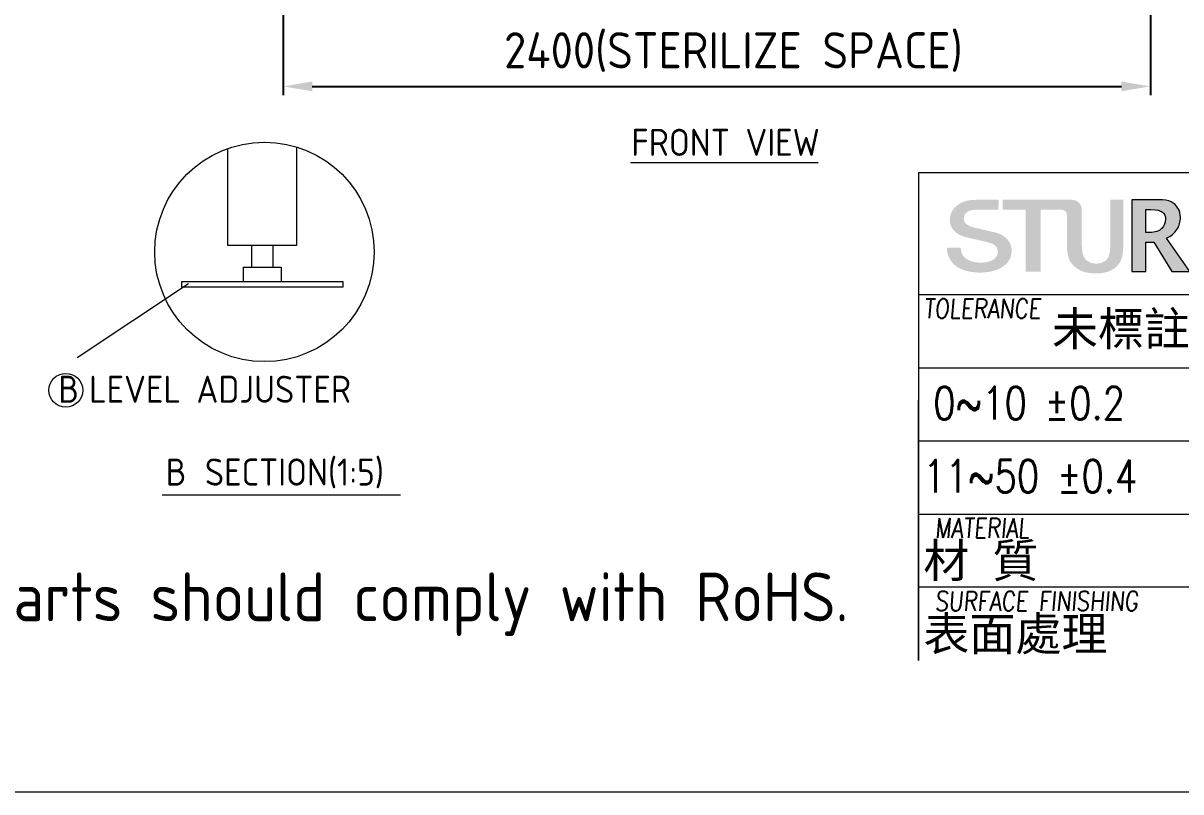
# Model space of a CAD drawing. Header units: millimetres. Extents: x -405943 to 28743, y -35383 to 20033.
# Drawn here: x 20096 to 23300, y 120 to 2247 of the extents above; entities that cross this region are included whole.
import ezdxf

# ---------------------------------------------------------------- set-up
doc = ezdxf.new("R2010")
doc.units = ezdxf.units.MM
doc.layers.get('0').update_dxf_attribs({"lineweight": 15})
doc.layers.add('D', color=3, linetype='Continuous', lineweight=13)
doc.layers.add('F', color=7, linetype='Continuous', lineweight=15)
doc.styles.get("Standard").update_dxf_attribs({"font": 'KAIU.TTF'})
doc.styles.add('STU25', font='isocp2.shx')
doc.styles.add('Text', font='romans.shx', dxfattribs={"width": 0.8, "oblique": 10})
doc.dimstyles.new('STU25', dxfattribs={"dimscale": 40, "dimtxt": 2.5, "dimasz": 2, "dimexe": 0.6, "dimexo": 1, "dimgap": 1, "dimtad": 1, "dimdsep": 46, "dimtxsty": 'STU25', "dimcen": 2, "dimazin": 2, "dimtfac": 1, "dimtmove": 0, "dimatfit": 3, "dimfxl": 0, "dimtolj": 1, "dimtzin": 0, "dimarcsym": 0})

# ---------------------------------------------------------------- blocks, each defined once
blk = doc.blocks.new('*D11')
at = {"layer": 'D', "color": 0, "lineweight": -2}
for p, q in [((20815.8, 2801.4), (20815.8, 2048.4)), ((23215.8, 2801.4), (23215.8, 2048.4)), ((20895.8, 2072.4), (23135.8, 2072.4))]:
    blk.add_line(p, q, dxfattribs=at)
at = {"layer": 'D', "color": 0}
for points in [[(20895.8, 2085.8), (20895.8, 2059.1), (20815.8, 2072.4)], [(23135.8, 2059.1), (23135.8, 2085.8), (23215.8, 2072.4)]]:
    blk.add_solid(points, dxfattribs=at)
at = {"layer": 'Defpoints', "color": 0}
for p in [(20815.8, 2841.4), (23215.8, 2841.4), (23215.8, 2072.4)]:
    blk.add_point(p, dxfattribs=at)
at = {"layer": 'D', "color": 0, "insert": (22061.7, 2167.4), "char_height": 100, "attachment_point": 5, "style": 'STU25'}
blk.add_mtext('\\A1;2400(STERILIZE SPACE)', dxfattribs=at)
blk = doc.blocks.new('新駿LOGO')
at = {"layer": 'F'}
h = blk.add_hatch(color=256, dxfattribs=at)
edge = h.paths.add_edge_path()
edge.add_spline(control_points=[(-529.051, -442.142), (-529.051, -442.306), (-529.019, -442.447), (-528.955, -442.564), (-528.891, -442.681), (-528.802, -442.776), (-528.688, -442.851), (-528.574, -442.925), (-528.443, -442.98), (-528.294, -443.014), (-528.146, -443.048), (-527.986, -443.065), (-527.812, -443.065), (-527.625, -443.065), (-527.465, -443.046), (-527.333, -443.008), (-527.2, -442.969), (-527.093, -442.92), (-527.011, -442.86), (-526.929, -442.799), (-526.87, -442.73), (-526.833, -442.652), (-526.797, -442.573), (-526.778, -442.494), (-526.778, -442.413), (-526.778, -442.248), (-526.821, -442.126), (-526.905, -442.048), (-526.99, -441.97), (-527.082, -441.914), (-527.182, -441.882), (-527.356, -441.826), (-527.558, -441.773), (-527.788, -441.722), (-528.018, -441.672), (-528.302, -441.606), (-528.64, -441.526), (-528.85, -441.478), (-529.024, -441.415), (-529.164, -441.336), (-529.303, -441.257), (-529.413, -441.17), (-529.495, -441.074), (-529.578, -440.977), (-529.636, -440.874), (-529.67, -440.766), (-529.704, -440.657), (-529.721, -440.546), (-529.721, -440.434), (-529.721, -440.216), (-529.67, -440.028), (-529.567, -439.869), (-529.464, -439.71), (-529.329, -439.579), (-529.16, -439.474), (-528.991, -439.37), (-528.855, -439.306), (-528.64, -439.256), (-528.426, -439.205), (-528.133, -439.204), (-527.915, -439.204), (-527.659, -439.204), (-526.729, -439.204), (-526.729, -439.204), (-526.729, -439.204), (-526.732, -439.805), (-526.732, -439.805), (-526.732, -439.805), (-528.141, -439.796), (-528.282, -439.825), (-528.386, -439.847), (-528.478, -439.858), (-528.565, -439.9), (-528.651, -439.942), (-528.723, -439.999), (-528.78, -440.072), (-528.837, -440.144), (-528.866, -440.235), (-528.866, -440.343), (-528.866, -440.496), (-528.812, -440.616), (-528.705, -440.702), (-528.598, -440.789), (-528.458, -440.854), (-528.284, -440.898), (-528.266, -440.902), (-528.194, -440.919), (-528.069, -440.95), (-527.943, -440.98), (-527.803, -441.013), (-527.648, -441.049), (-527.493, -441.086), (-527.341, -441.121), (-527.193, -441.155), (-527.044, -441.189), (-526.938, -441.214), (-526.874, -441.231), (-526.715, -441.275), (-526.576, -441.335), (-526.457, -441.411), (-526.338, -441.488), (-526.239, -441.575), (-526.159, -441.674), (-526.079, -441.773), (-526.02, -441.878), (-525.981, -441.991), (-525.943, -442.103), (-525.923, -442.216), (-525.923, -442.329), (-525.923, -442.57), (-525.979, -442.776), (-526.091, -442.947), (-526.203, -443.118), (-526.349, -443.258), (-526.532, -443.366), (-526.715, -443.476), (-526.922, -443.555), (-527.155, -443.605), (-527.388, -443.655), (-527.625, -443.681), (-527.867, -443.681), (-528.145, -443.681), (-528.408, -443.65), (-528.653, -443.59), (-528.9, -443.53), (-529.115, -443.437), (-529.297, -443.313), (-529.48, -443.188), (-529.626, -443.028), (-529.735, -442.833), (-529.845, -442.637), (-529.902, -442.407), (-529.906, -442.142), (-529.906, -442.142), (-529.051, -442.142), (-529.051, -442.142)], knot_values=[0, 0, 0, 0, 1, 1, 1, 2, 2, 2, 3, 3, 3, 4, 4, 4, 5, 5, 5, 6, 6, 6, 7, 7, 7, 8, 8, 8, 9, 9, 9, 10, 10, 10, 11, 11, 11, 12, 12, 12, 13, 13, 13, 14, 14, 14, 15, 15, 15, 16, 16, 16, 17, 17, 17, 18, 18, 18, 19, 19, 19, 20, 20, 20, 21, 21, 21, 22, 22, 22, 23, 23, 23, 24, 24, 24, 25, 25, 25, 26, 26, 26, 27, 27, 27, 28, 28, 28, 29, 29, 29, 30, 30, 30, 31, 31, 31, 32, 32, 32, 33, 33, 33, 34, 34, 34, 35, 35, 35, 36, 36, 36, 37, 37, 37, 38, 38, 38, 39, 39, 39, 40, 40, 40, 41, 41, 41, 42, 42, 42, 43, 43, 43, 44, 44, 44, 45, 45, 45, 45], degree=3, periodic=0)
edge = h.paths.add_edge_path()
edge.add_spline(control_points=[(-522.525, -440.141), (-522.54, -440.04), (-522.569, -439.94), (-522.628, -439.896), (-522.768, -439.792), (-522.902, -439.814), (-522.902, -439.814), (-522.902, -439.814), (-523.024, -439.814), (-523.024, -439.814), (-523.024, -439.814), (-524.139, -439.814), (-524.139, -439.814), (-524.139, -439.814), (-524.139, -443.624), (-524.139, -443.624), (-524.139, -443.624), (-525.057, -443.624), (-525.057, -443.624), (-525.057, -443.624), (-525.057, -439.814), (-525.057, -439.814), (-525.057, -439.814), (-526.468, -439.814), (-526.468, -439.814), (-526.468, -439.814), (-526.468, -439.204), (-526.468, -439.204), (-526.468, -439.204), (-522.387, -439.204), (-522.387, -439.204)], knot_values=[5.578051, 5.578051, 5.578051, 5.578051, 6, 6, 6, 7, 7, 7, 8, 8, 8, 9, 9, 9, 10, 10, 10, 11, 11, 11, 12, 12, 12, 13, 13, 13, 14, 14, 14, 15, 15, 15, 15], degree=3, periodic=0)
edge.add_spline(control_points=[(-522.396, -439.204), (-522.311, -439.204), (-522.216, -439.204), (-522.216, -439.204), (-522.216, -439.204), (-521.96, -439.187), (-521.763, -439.406), (-521.582, -439.606), (-521.607, -439.851), (-521.607, -439.851), (-521.607, -439.851), (-521.607, -441.917), (-521.607, -441.917), (-521.607, -442.407), (-521.523, -442.732), (-521.357, -442.891), (-521.191, -443.051), (-520.975, -443.131), (-520.71, -443.131), (-520.449, -443.131), (-520.242, -443.052), (-520.087, -442.894), (-519.933, -442.736), (-519.855, -442.433), (-519.855, -441.982), (-519.855, -441.982), (-519.855, -439.204), (-519.855, -439.204), (-519.855, -439.204), (-519.054, -439.204), (-519.054, -439.204), (-519.054, -439.204), (-519.054, -441.919), (-519.054, -441.919), (-519.054, -442.431), (-519.119, -442.798), (-519.247, -443.02), (-519.375, -443.242), (-519.561, -443.417), (-519.804, -443.544), (-520.047, -443.671), (-520.354, -443.735), (-520.727, -443.735), (-521.094, -443.735), (-521.408, -443.676), (-521.671, -443.558), (-521.933, -443.439), (-522.142, -443.263), (-522.295, -443.029), (-522.448, -442.795), (-522.525, -442.422), (-522.525, -441.91), (-522.525, -441.91), (-522.525, -440.923), (-522.525, -440.141)], knot_values=[0.44538, 0.44538, 0.44538, 0.44538, 1, 1, 1, 2, 2, 2, 3, 3, 3, 4, 4, 4, 5, 5, 5, 6, 6, 6, 7, 7, 7, 8, 8, 8, 9, 9, 9, 10, 10, 10, 11, 11, 11, 12, 12, 12, 13, 13, 13, 14, 14, 14, 15, 15, 15, 16, 16, 16, 17, 17, 17, 17.603917, 17.603917, 17.603917, 17.603917], degree=3, periodic=0)
h = blk.add_hatch(color=256, dxfattribs=at)
edge = h.paths.add_edge_path()
edge.add_spline(control_points=[(-522.216, -439.204), (-522.216, -439.204), (-526.468, -439.204), (-526.468, -439.204)], knot_values=[14, 14, 14, 14, 15, 15, 15, 15], degree=3, periodic=0)
edge.add_spline(control_points=[(-526.468, -439.204), (-526.468, -439.204), (-526.468, -439.814), (-526.468, -439.814)], knot_values=[13, 13, 13, 13, 14, 14, 14, 14], degree=3, periodic=0)
edge.add_spline(control_points=[(-526.468, -439.814), (-526.468, -439.814), (-525.057, -439.814), (-525.057, -439.814)], knot_values=[12, 12, 12, 12, 13, 13, 13, 13], degree=3, periodic=0)
edge.add_spline(control_points=[(-525.057, -439.814), (-525.057, -439.814), (-525.057, -443.624), (-525.057, -443.624)], knot_values=[11, 11, 11, 11, 12, 12, 12, 12], degree=3, periodic=0)
edge.add_spline(control_points=[(-525.057, -443.624), (-525.057, -443.624), (-524.139, -443.624), (-524.139, -443.624)], knot_values=[10, 10, 10, 10, 11, 11, 11, 11], degree=3, periodic=0)
edge.add_spline(control_points=[(-524.139, -443.624), (-524.139, -443.624), (-524.139, -439.814), (-524.139, -439.814)], knot_values=[9, 9, 9, 9, 10, 10, 10, 10], degree=3, periodic=0)
edge.add_spline(control_points=[(-524.139, -439.814), (-524.139, -439.814), (-523.024, -439.814), (-523.024, -439.814)], knot_values=[8, 8, 8, 8, 9, 9, 9, 9], degree=3, periodic=0)
edge.add_spline(control_points=[(-523.024, -439.814), (-523.024, -439.814), (-522.902, -439.814), (-522.902, -439.814)], knot_values=[7, 7, 7, 7, 8, 8, 8, 8], degree=3, periodic=0)
edge.add_spline(control_points=[(-522.902, -439.814), (-522.902, -439.814), (-522.768, -439.792), (-522.628, -439.896)], knot_values=[6, 6, 6, 6, 7, 7, 7, 7], degree=3, periodic=0)
edge.add_spline(control_points=[(-522.628, -439.896), (-522.569, -439.94), (-522.54, -440.04), (-522.525, -440.141)], knot_values=[5.578051, 5.578051, 5.578051, 5.578051, 6, 6, 6, 6], degree=3, periodic=0)
edge.add_spline(control_points=[(-522.525, -440.141), (-522.525, -440.923), (-522.525, -441.91), (-522.525, -441.91)], knot_values=[17, 17, 17, 17, 17.603917, 17.603917, 17.603917, 17.603917], degree=3, periodic=0)
edge.add_spline(control_points=[(-522.525, -441.91), (-522.525, -442.422), (-522.448, -442.795), (-522.295, -443.029)], knot_values=[16, 16, 16, 16, 17, 17, 17, 17], degree=3, periodic=0)
edge.add_spline(control_points=[(-522.295, -443.029), (-522.142, -443.263), (-521.933, -443.439), (-521.671, -443.558)], knot_values=[15, 15, 15, 15, 16, 16, 16, 16], degree=3, periodic=0)
edge.add_spline(control_points=[(-521.671, -443.558), (-521.408, -443.676), (-521.094, -443.735), (-520.727, -443.735)], knot_values=[14, 14, 14, 14, 15, 15, 15, 15], degree=3, periodic=0)
edge.add_spline(control_points=[(-520.727, -443.735), (-520.354, -443.735), (-520.047, -443.671), (-519.804, -443.544)], knot_values=[13, 13, 13, 13, 14, 14, 14, 14], degree=3, periodic=0)
edge.add_spline(control_points=[(-519.804, -443.544), (-519.561, -443.417), (-519.375, -443.242), (-519.247, -443.02)], knot_values=[12, 12, 12, 12, 13, 13, 13, 13], degree=3, periodic=0)
edge.add_spline(control_points=[(-519.247, -443.02), (-519.119, -442.798), (-519.054, -442.431), (-519.054, -441.919)], knot_values=[11, 11, 11, 11, 12, 12, 12, 12], degree=3, periodic=0)
edge.add_spline(control_points=[(-519.054, -441.919), (-519.054, -441.919), (-519.054, -439.204), (-519.054, -439.204)], knot_values=[10, 10, 10, 10, 11, 11, 11, 11], degree=3, periodic=0)
edge.add_spline(control_points=[(-519.054, -439.204), (-519.054, -439.204), (-519.855, -439.204), (-519.855, -439.204)], knot_values=[9, 9, 9, 9, 10, 10, 10, 10], degree=3, periodic=0)
edge.add_spline(control_points=[(-519.855, -439.204), (-519.855, -439.204), (-519.855, -441.982), (-519.855, -441.982)], knot_values=[8, 8, 8, 8, 9, 9, 9, 9], degree=3, periodic=0)
edge.add_spline(control_points=[(-519.855, -441.982), (-519.855, -442.433), (-519.933, -442.736), (-520.087, -442.894)], knot_values=[7, 7, 7, 7, 8, 8, 8, 8], degree=3, periodic=0)
edge.add_spline(control_points=[(-520.087, -442.894), (-520.242, -443.052), (-520.449, -443.131), (-520.71, -443.131)], knot_values=[6, 6, 6, 6, 7, 7, 7, 7], degree=3, periodic=0)
edge.add_spline(control_points=[(-520.71, -443.131), (-520.975, -443.131), (-521.191, -443.051), (-521.357, -442.891)], knot_values=[5, 5, 5, 5, 6, 6, 6, 6], degree=3, periodic=0)
edge.add_spline(control_points=[(-521.357, -442.891), (-521.523, -442.732), (-521.607, -442.407), (-521.607, -441.917)], knot_values=[4, 4, 4, 4, 5, 5, 5, 5], degree=3, periodic=0)
edge.add_spline(control_points=[(-521.607, -441.917), (-521.607, -441.917), (-521.607, -439.851), (-521.607, -439.851)], knot_values=[3, 3, 3, 3, 4, 4, 4, 4], degree=3, periodic=0)
edge.add_spline(control_points=[(-521.607, -439.851), (-521.607, -439.851), (-521.582, -439.606), (-521.763, -439.406)], knot_values=[2, 2, 2, 2, 3, 3, 3, 3], degree=3, periodic=0)
edge.add_spline(control_points=[(-521.763, -439.406), (-521.96, -439.187), (-522.216, -439.204), (-522.216, -439.204)], knot_values=[1, 1, 1, 1, 2, 2, 2, 2], degree=3, periodic=0)
h = blk.add_hatch(color=256, dxfattribs=at)
edge = h.paths.add_edge_path()
edge.add_spline(control_points=[(-518.536, -443.624), (-518.536, -443.624), (-518.536, -439.204), (-518.536, -439.204), (-518.536, -439.204), (-516.884, -439.204), (-516.884, -439.204), (-516.545, -439.204), (-516.288, -439.246), (-516.111, -439.33), (-515.934, -439.415), (-515.794, -439.544), (-515.692, -439.716), (-515.59, -439.888), (-515.538, -440.082), (-515.538, -440.299), (-515.538, -440.557), (-515.613, -440.802), (-515.762, -441.032), (-515.912, -441.261), (-516.122, -441.437), (-516.394, -441.558), (-516.394, -441.558), (-514.952, -443.624), (-514.952, -443.624), (-514.952, -443.624), (-516.071, -443.624), (-516.071, -443.624), (-516.071, -443.624), (-517.172, -441.815), (-517.172, -441.815), (-517.172, -441.815), (-517.672, -441.815), (-517.672, -441.815), (-517.672, -441.815), (-517.672, -443.624), (-517.672, -443.624), (-517.672, -443.624), (-518.536, -443.624), (-518.536, -443.624)], knot_values=[0, 0, 0, 0, 1, 1, 1, 2, 2, 2, 3, 3, 3, 4, 4, 4, 5, 5, 5, 6, 6, 6, 7, 7, 7, 8, 8, 8, 9, 9, 9, 10, 10, 10, 11, 11, 11, 12, 12, 12, 13, 13, 13, 13], degree=3, periodic=0)
edge = h.paths.add_edge_path(flags=16)
edge.add_spline(control_points=[(-517.672, -441.21), (-517.672, -441.21), (-517.462, -441.21), (-517.462, -441.21), (-517.084, -441.21), (-516.822, -441.127), (-516.676, -440.962), (-516.53, -440.796), (-516.456, -440.609), (-516.456, -440.4), (-516.456, -440.219), (-516.515, -440.075), (-516.633, -439.968), (-516.751, -439.862), (-516.991, -439.809), (-517.351, -439.809), (-517.351, -439.809), (-517.672, -439.809), (-517.672, -439.809), (-517.672, -439.809), (-517.672, -441.21), (-517.672, -441.21)], knot_values=[0, 0, 0, 0, 1, 1, 1, 2, 2, 2, 3, 3, 3, 4, 4, 4, 5, 5, 5, 6, 6, 6, 7, 7, 7, 7], degree=3, periodic=0)
at = {"layer": 'F', "lineweight": 0}
for points, knots in [([(-518.536, -443.624), (-518.536, -443.624), (-518.536, -439.204), (-518.536, -439.204), (-518.536, -439.204), (-516.884, -439.204), (-516.884, -439.204), (-516.545, -439.204), (-516.288, -439.246), (-516.111, -439.33), (-515.934, -439.415), (-515.794, -439.544), (-515.692, -439.716), (-515.59, -439.888), (-515.538, -440.082), (-515.538, -440.299), (-515.538, -440.557), (-515.613, -440.802), (-515.762, -441.032), (-515.912, -441.261), (-516.122, -441.437), (-516.394, -441.558), (-516.394, -441.558), (-514.952, -443.624), (-514.952, -443.624), (-514.952, -443.624), (-516.071, -443.624), (-516.071, -443.624), (-516.071, -443.624), (-517.172, -441.815), (-517.172, -441.815), (-517.172, -441.815), (-517.672, -441.815), (-517.672, -441.815), (-517.672, -441.815), (-517.672, -443.624), (-517.672, -443.624), (-517.672, -443.624), (-518.536, -443.624), (-518.536, -443.624)], [0, 0, 0, 0, 1, 1, 1, 2, 2, 2, 3, 3, 3, 4, 4, 4, 5, 5, 5, 6, 6, 6, 7, 7, 7, 8, 8, 8, 9, 9, 9, 10, 10, 10, 11, 11, 11, 12, 12, 12, 13, 13, 13, 13]), ([(-517.672, -441.21), (-517.672, -441.21), (-517.462, -441.21), (-517.462, -441.21), (-517.084, -441.21), (-516.822, -441.127), (-516.676, -440.962), (-516.53, -440.796), (-516.456, -440.609), (-516.456, -440.4), (-516.456, -440.219), (-516.515, -440.075), (-516.633, -439.968), (-516.751, -439.862), (-516.991, -439.809), (-517.351, -439.809), (-517.351, -439.809), (-517.672, -439.809), (-517.672, -439.809), (-517.672, -439.809), (-517.672, -441.21), (-517.672, -441.21)], [0, 0, 0, 0, 1, 1, 1, 2, 2, 2, 3, 3, 3, 4, 4, 4, 5, 5, 5, 6, 6, 6, 7, 7, 7, 7])]:
    blk.add_open_spline(points, degree=3, knots=knots, dxfattribs=at)
blk = doc.blocks.new('H421')
at = {"layer": 'F', "color": 7}
for p, q in [((155.911, 38.089), (286.911, 38.089)), ((155.911, 30.589), (286.911, 30.589)), ((155.911, 26.089), (227.911, 26.089)), ((155.911, 8.089), (155.911, 24.089)), ((155.911, 21.589), (286.911, 21.589)), ((155.911, 17.089), (286.911, 17.089)), ((286.911, 12.589), (155.911, 12.589))]:
    blk.add_line(p, q, dxfattribs=at)
at = {"layer": 'F'}
for p, q in [((155.911, 38.089), (155.911, 17.089)), ((155.911, 24.089), (155.911, 16.089)), ((155.911, 17.089), (155.911, 8.089))]:
    blk.add_line(p, q, dxfattribs=at)
blk.add_blockref('新駿LOGO', (687.56, 475.621))
at = {"layer": 'F', "color": 1, "lineweight": 15, "style": 'Text', "oblique": 5, "width": 0.8}
for s, p in [('TOLERANCE', (156.227, 29.13)), ('MATERIAL', (156.917, 15.63)), ('SURFACE FINISHING', (156.917, 11.13))]:
    blk.add_text(s, height=1.2, dxfattribs=at).set_placement(p)
at = {"layer": 'F', "lineweight": -3}
for s, p in [('未標註者一般公差表', (164.115, 27.45)), ('材 質', (156.206, 13.189)), ('表面處理', (156.206, 8.689))]:
    blk.add_text(s, height=2.0757, dxfattribs=at).set_placement(p)
at = {"layer": 'F', "lineweight": 20, "style": 'Text', "width": 0.8}
for s, p in [('0~10 ±0.2', (156.816, 22.912)), ('11~50 ±0.4', (156.204, 18.412))]:
    blk.add_text(s, height=2, dxfattribs=at).set_placement(p)

msp = doc.modelspace()

# ---------------------------------------------------------------- linework, layer by layer
at = {"linetype": 'Continuous'}
for p, q in [((20662.689, 1631.918), (20662.689, 1900.742)), ((20852.689, 1904.718), (20852.689, 1631.918)), ((20852.689, 1631.918), (20662.689, 1631.918)), ((20727.689, 1631.918), (20727.689, 1571.918)), ((20787.689, 1571.918), (20787.689, 1631.918)), ((20705.727, 1531.918), (20705.727, 1571.918)), ((20705.727, 1571.918), (20809.65, 1571.918)), ((20809.65, 1571.918), (20809.65, 1531.918)), ((20535.189, 1516.918), (20535.189, 1531.918)), ((20535.189, 1531.918), (20980.189, 1531.918)), ((20980.189, 1516.918), (20535.189, 1516.918)), ((20980.189, 1531.918), (20980.189, 1516.918))]:
    msp.add_line(p, q, dxfattribs=at)
at = {"layer": 'D'}
for p, q in [((21776.452, 1861.49), (22296.604, 1861.49)), ((20480.149, 941.452), (21139.93, 941.452))]:
    msp.add_line(p, q, dxfattribs=at)
at = {"layer": 'D', "linetype": 'Continuous'}
msp.add_line((20553.124, 1525.618), (20245.079, 1321.277), dxfattribs=at)
at = {"layer": 'D'}
for centre, radius in [((20763.724, 1614.305), 303.734), ((20213.761, 1231.227), 46.868)]:
    msp.add_circle(centre, radius, dxfattribs=at)
at = {"layer": 'F', "color": 6}
msp.add_lwpolyline([(15558.21, 9389.753), (15558.21, 119.753), (28743.21, 119.753), (28743.21, 9389.753)], close=True, dxfattribs=at)
msp.add_lwpolyline([(15558.21, 9389.753), (15558.21, 119.753), (28743.21, 119.753), (28743.21, 9389.753)], close=True, dxfattribs=at)

# ---------------------------------------------------------------- block references
at = {"xscale": 45, "yscale": 45, "zscale": 45}
msp.add_blockref('H421', (15558.21, 119.753), dxfattribs=at)

# ---------------------------------------------------------------- texts
at = {"layer": 'D', "color": 11, "char_height": 75, "attachment_point": 1}
for s, insert in [('{\\Fisocp2.shx;FRONT VIEW}', (21779.158, 1955.019)), ('{\\Fisocp2.shx;\\C3;B\\f???|b0|i0|c0|p65; \\Fisocp2.shx;LEVEL ADJUSTER}', (20192.951, 1271.577)), ('{\\Fisocp2.shx;\\C3;B\\f標楷體|b0|i0|c136|p65; \\Fisocp2.shx;SECTION(1:5)}', (20490.383, 1042.369))]:
    msp.add_mtext(s, dxfattribs=dict(at, insert=insert))
at = {"layer": 'D', "color": 0, "insert": (19171.519, 727.015), "char_height": 135.00867, "attachment_point": 1, "style": 'STU25'}
msp.add_mtext('Note{\\f標楷體|b0|i0|c136|p65;：}All parts should comply with RoHS.', dxfattribs=at)

# ---------------------------------------------------------------- dimensions: what is measured, and where the dimension line sits
at = {"layer": 'D'}
dim = msp.add_linear_dim(base=(23215.848, 2072.417), p1=(20815.848, 2841.392), p2=(23215.848, 2841.392), text='<>(STERILIZE SPACE)', dimstyle='STU25', dxfattribs=at)
dim.commit()
dim.dimension.update_dxf_attribs({"geometry": '*D11', "text_midpoint": (22061.663, 2072.417), "dimtype": 160})

doc.saveas('drawing.dxf')
